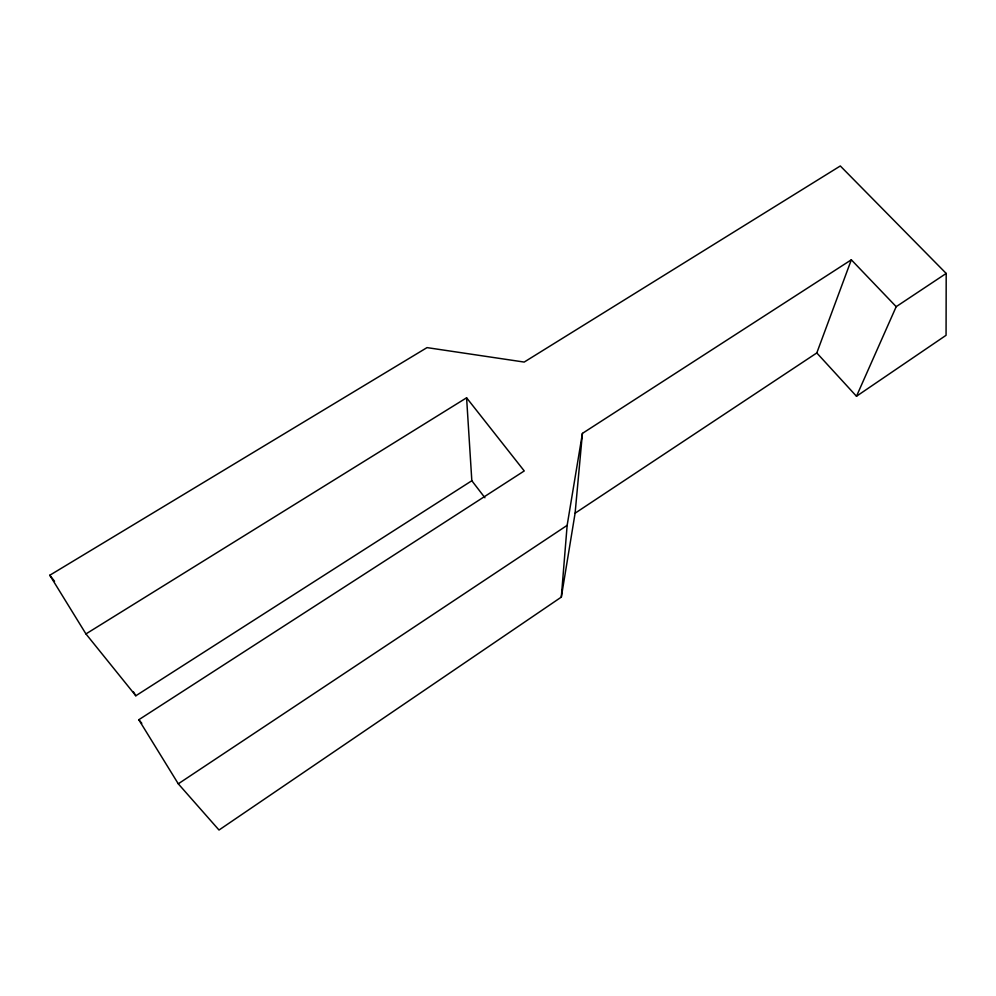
<?xml version="1.0" encoding="UTF-8"?>
<svg xmlns="http://www.w3.org/2000/svg" width="996" height="996" viewBox="0 0 996 996"><rect width="100%" height="100%" fill="white"/><g stroke="black" fill="none" stroke-linecap="round" stroke-linejoin="round"><path stroke-width="1.49" d="M85.942 633.917L466.589 397.802L471.83 480.732L135.829 695.768L85.942 633.917L49.8 575.24L427.023 347.616L524.195 362.071L840.313 165.971L946.2 273.439L946.063 335.303L856.485 396.259L816.795 352.945L851.331 259.807L896.201 306.668L856.485 396.259M466.589 397.802L524.245 470.946L138.805 719.735L178.284 783.815L219.008 830.029L561.321 597.102L567.147 525.365L582.423 433.385L851.331 259.807M561.321 597.102L575.103 513.189L582.423 433.385M178.284 783.815L567.147 525.365M896.201 306.668L946.2 273.439M575.103 513.189L816.795 352.945M138.805 719.735L141.793 723.27M49.8 575.24L54.556 581.278M471.83 480.732L484.915 497.751M133.427 691.896L135.829 695.768"/></g></svg>
